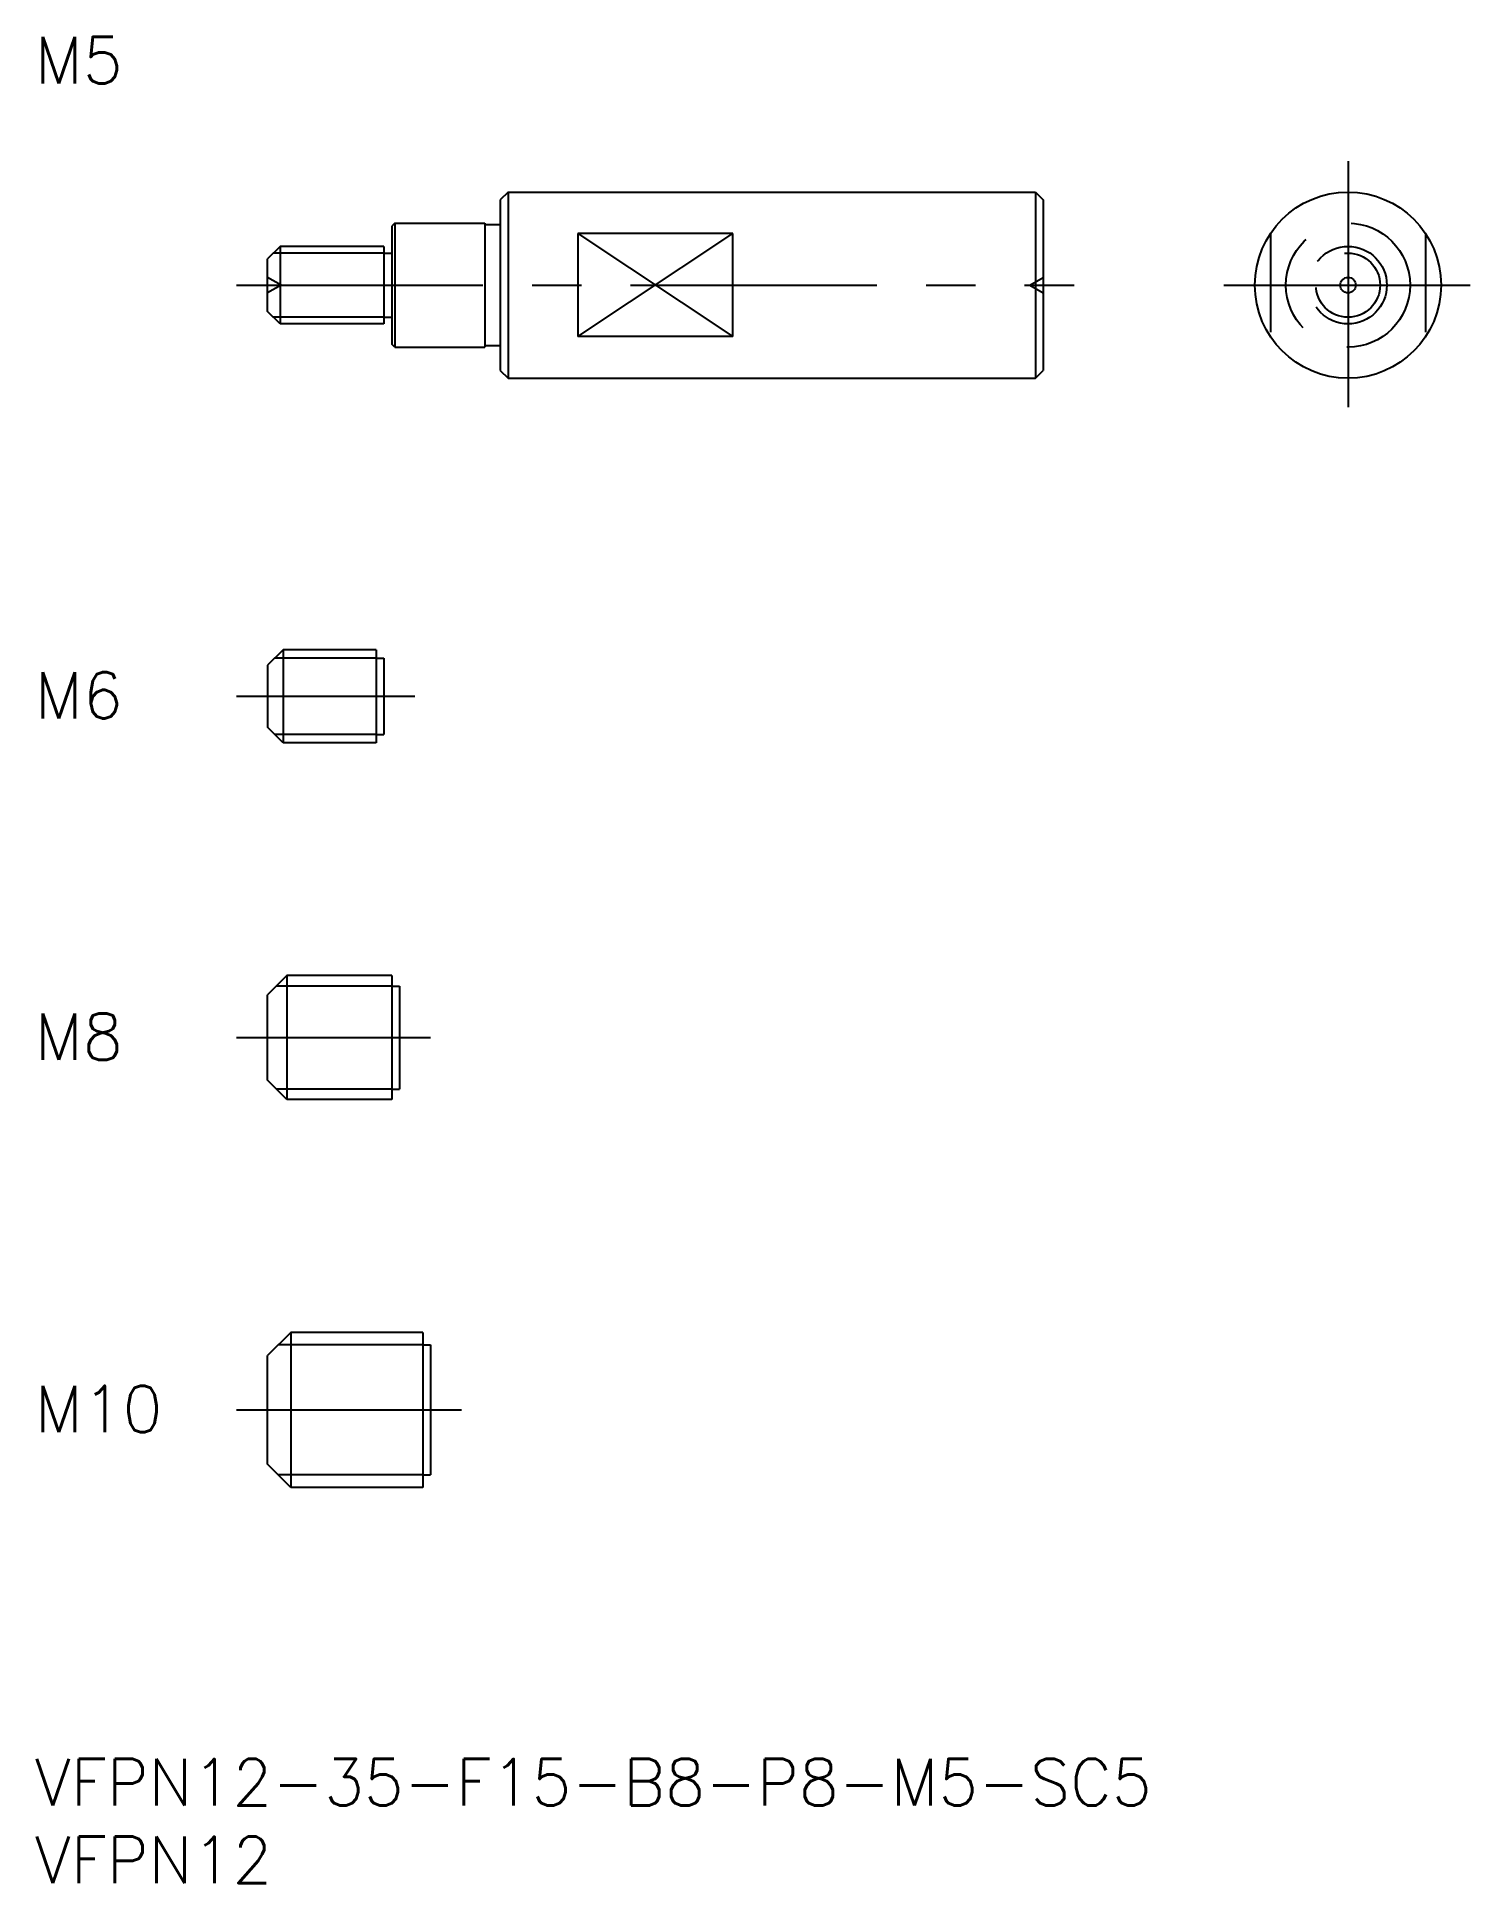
# Model space of a CAD drawing. Extents: x 0 to 93, y -8 to 111.
import ezdxf

# ---------------------------------------------------------------- set-up
doc = ezdxf.new("R2010")
doc.units = 0
doc.header["$LTSCALE"] = 0.5
doc.linetypes.add('CENTER', pattern=[50.8, 31.75, -6.35, 6.35, -6.35])
doc.linetypes.add('DASHED', pattern=[19.05, 12.7, -6.35])
for name, color, linetype in [('MSM_CENTER', 1, 'CENTER'), ('MSM_CONTINUOUS', 7, 'CONTINUOUS'), ('MSM_DASHED', 4, 'DASHED'), ('MSM_NARROW', 5, 'CONTINUOUS'), ('MSM_PART_NUMBER', 7, 'CONTINUOUS')]:
    doc.layers.add(name, color=color, linetype=linetype)
doc.styles.get("Standard").update_dxf_attribs({"font": 'txt.shx', "height": 1, "bigfont": 'bigfont.shx'})

# ---------------------------------------------------------------- blocks, each defined once
blk = doc.blocks.new('*U10')
at = {"layer": 'MSM_PART_NUMBER'}
blk.add_text('VFPN12-35-F15-B8-P8-M5-SC5', height=3, dxfattribs=at).set_placement((0, -3))
blk = doc.blocks.new('*U11')
at = {"layer": 'MSM_PART_NUMBER'}
blk.add_text('VFPN12', height=3, dxfattribs=at).set_placement((0, -8))
blk = doc.blocks.new('*U12')
at = {"layer": 'MSM_PART_NUMBER'}
blk.add_text('M10', height=3, dxfattribs=at).set_placement((0, 21.06))
blk = doc.blocks.new('*U13')
at = {"layer": 'MSM_PART_NUMBER'}
blk.add_text('M8', height=3, dxfattribs=at).set_placement((0, 45.06))
blk = doc.blocks.new('*U14')
at = {"layer": 'MSM_PART_NUMBER'}
blk.add_text('M6', height=3, dxfattribs=at).set_placement((0, 67.06))
blk = doc.blocks.new('*U15')
at = {"layer": 'MSM_PART_NUMBER'}
blk.add_text('M5', height=3, dxfattribs=at).set_placement((0, 108))

msp = doc.modelspace()

# ---------------------------------------------------------------- linework, layer by layer
at = {"layer": 'MSM_CENTER'}
for p, q in [((84.65, 103), (84.65, 87)), ((13, 95), (67, 95)), ((76.65, 95), (92.65, 95)), ((13, 68.5), (24.5, 68.5)), ((13, 46.5), (25.5, 46.5)), ((13, 22.5), (27.5, 22.5))]:
    msp.add_line(p, q, dxfattribs=at)
at = {"layer": 'MSM_CONTINUOUS'}
for p, q in [((30.5, 101), (30, 100.5)), ((30, 100.5), (30, 89.5)), ((30.5, 101), (64.5, 101)), ((30.5, 101), (30.5, 89)), ((64.5, 101), (64.5, 89)), ((64.5, 101), (65, 100.5)), ((65, 100.5), (65, 89.5)), ((23.2, 99), (23, 98.8)), ((23, 98.8), (23, 91.2)), ((23.2, 99), (29, 99)), ((23.2, 99), (23.2, 91)), ((29, 99), (29, 91)), ((29, 98.9), (30, 98.9)), ((45, 98.32), (35, 98.32)), ((35, 98.32), (35, 91.68)), ((45, 91.68), (45, 98.32)), ((15.8, 97.5), (15, 96.7)), ((15, 93.3), (15, 96.7)), ((22.5, 97.5), (15.8, 97.5)), ((15.8, 97.5), (15.8, 92.5)), ((22.5, 97.5), (22.5, 92.5)), ((22.5, 97.07), (23, 97.07)), ((15.8, 92.5), (15, 93.3)), ((22.5, 92.93), (23, 92.93)), ((22.5, 92.5), (15.8, 92.5)), ((45, 91.68), (35, 91.68)), ((23.2, 91), (23, 91.2)), ((23.2, 91), (29, 91)), ((29, 91.1), (30, 91.1)), ((30, 89.5), (30.5, 89)), ((64.5, 89), (65, 89.5)), ((30.5, 89), (64.5, 89)), ((16, 71.5), (15, 70.5)), ((22, 71.5), (16, 71.5)), ((16, 71.5), (16, 65.5)), ((22, 71.5), (22, 65.5)), ((15, 70.5), (15, 66.5)), ((22, 70.96), (22.5, 70.96)), ((22.5, 70.96), (22.5, 66.04)), ((16, 65.5), (15, 66.5)), ((22, 65.5), (16, 65.5)), ((22, 66.04), (22.5, 66.04)), ((16.25, 50.5), (15, 49.25)), ((23, 50.5), (16.25, 50.5)), ((16.25, 50.5), (16.25, 42.5)), ((23, 50.5), (23, 42.5)), ((15, 43.75), (15, 49.25)), ((23, 49.82), (23.5, 49.82)), ((23.5, 49.82), (23.5, 43.18)), ((16.25, 42.5), (15, 43.75)), ((23, 43.18), (23.5, 43.18)), ((23, 42.5), (16.25, 42.5)), ((16.5, 27.5), (15, 26)), ((25, 27.5), (16.5, 27.5)), ((16.5, 27.5), (16.5, 17.5)), ((25, 27.5), (25, 17.5)), ((25, 26.69), (25.5, 26.69)), ((25.5, 26.69), (25.5, 18.31)), ((15, 19), (15, 26)), ((16.5, 17.5), (15, 19)), ((25, 18.31), (25.5, 18.31)), ((25, 17.5), (16.5, 17.5))]:
    msp.add_line(p, q, dxfattribs=at)
for radius in [6, 0.5]:
    msp.add_circle((84.65, 95), radius, dxfattribs=at)
at = {"layer": 'MSM_DASHED'}
for p, q in [((79.65, 98.32), (79.65, 91.68)), ((89.65, 98.32), (89.65, 91.68)), ((15.87, 95), (15, 95.5)), ((64.13, 95), (65, 95.5)), ((15.87, 95), (15, 94.5)), ((64.13, 95), (65, 94.5))]:
    msp.add_line(p, q, dxfattribs=at)
for radius in [4, 2.5, 2.07]:
    msp.add_circle((84.65, 95), radius, dxfattribs=at)
at = {"layer": 'MSM_NARROW'}
for p, q in [((35, 98.32), (45, 91.68)), ((35, 91.68), (45, 98.32)), ((22.5, 97.07), (15.37, 97.07)), ((22.5, 92.93), (15.37, 92.93)), ((22, 70.96), (15.46, 70.96)), ((22, 66.04), (15.46, 66.04)), ((23, 49.82), (15.57, 49.82)), ((23, 43.18), (15.57, 43.18)), ((25, 26.69), (15.69, 26.69)), ((25, 18.31), (15.69, 18.31))]:
    msp.add_line(p, q, dxfattribs=at)

# ---------------------------------------------------------------- block references
at = {"layer": 'MSM_CONTINUOUS'}
for name in ['*U15', '*U14', '*U13', '*U12', '*U10', '*U11']:
    msp.add_blockref(name, (0, 0), dxfattribs=at)

doc.saveas('drawing.dxf')
